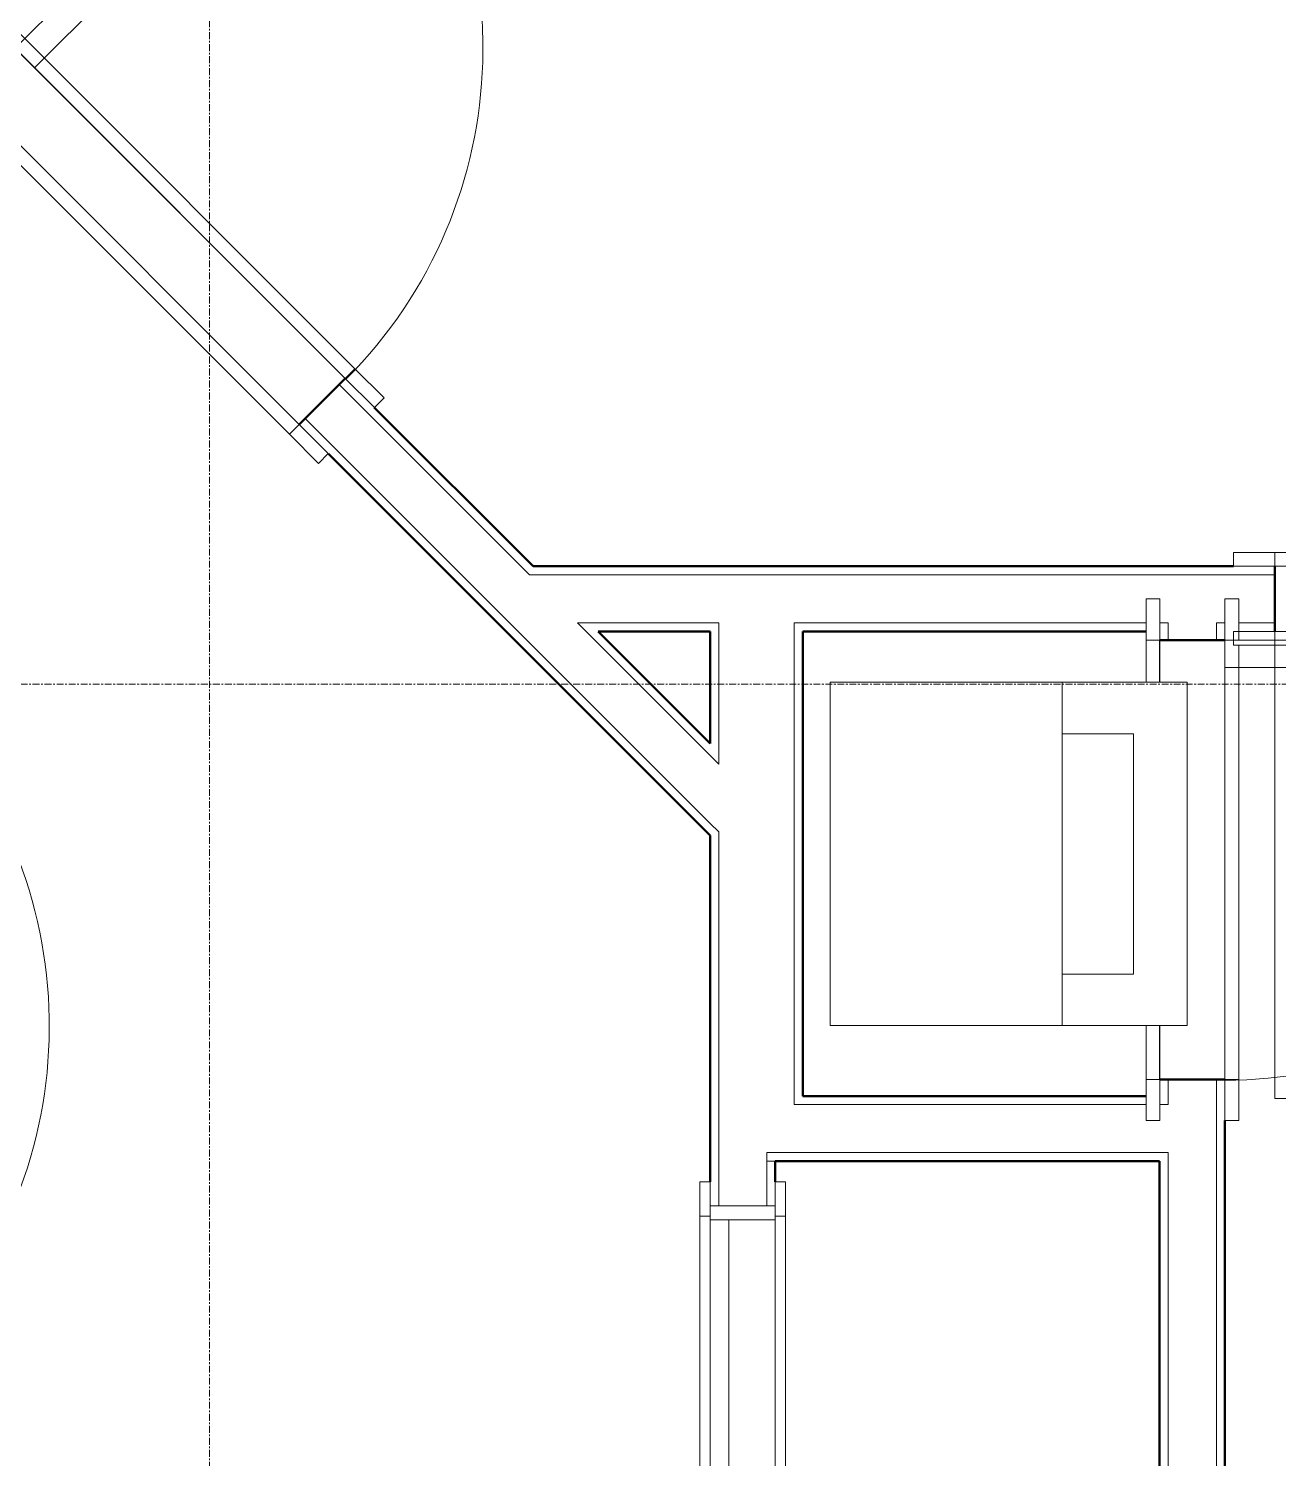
# Model space of a CAD drawing. Header units: inches. Extents: x -4235 to -464, y 9767 to 12347.
# Drawn here: x -3494.5 to -3403.4, y 11790.8 to 11894.9 of the extents above; entities that cross this region are included whole.
import ezdxf

# ---------------------------------------------------------------- set-up
doc = ezdxf.new("R2010")
doc.units = ezdxf.units.IN
doc.header["$MEASUREMENT"] = 0
doc.linetypes.add('Grid Line 1_2_', pattern=[0.875, 0.5, -0.125, 0.125, -0.125])
for name, color, linetype, lineweight in [('0-1', 7, 'Continuous', 5), ('0-2', 10, 'Continuous', 9), ('A-DOOR-1', 10, 'Continuous', 9), ('A-DOOR-2', 50, 'Continuous', 20), ('A-DOOR-FRAM-1', 10, 'Continuous', 9), ('A-WALL-1', 7, 'Continuous', 50), ('A-WALL-2', 250, 'Continuous', 13), ('A-WALL-3', 10, 'Continuous', 9), ('A-WALL-4', 254, 'Continuous', 9), ('P-SANR-FIXT-1', 10, 'Continuous', 9), ('S-GRID-1', 1, 'Grid Line 1_2_', 9)]:
    doc.layers.add(name, color=color, linetype=linetype, lineweight=lineweight)

# ---------------------------------------------------------------- blocks, each defined once
blk = doc.blocks.new('Stacked Washer and Dryer - 26_x25_ - Private-1372850-BACKGROUND - RCP - 3RD FLOOR')
at = {"layer": 'P-SANR-FIXT-1'}
for p, q in [((26, 12.5), (0, 12.5)), ((0, -12.5), (0, 12.5)), ((16.90625, -12.5), (16.90625, 12.5)), ((26, 12.5), (26, -12.5)), ((22.09375, 8.75), (16.90625, 8.75)), ((22.09375, -8.75), (22.09375, 8.75)), ((16.90625, -8.75), (22.09375, -8.75)), ((0, -12.5), (26, -12.5))]:
    blk.add_line(p, q, dxfattribs=at)
blk = doc.blocks.new('SWING - SINGLE - FLUSH - 2-10 x 6-8 - PRIVACY-3199405-BACKGROUND - RCP - 3RD FLOOR')
at = {"layer": 'A-DOOR-1'}
blk.add_arc((17, -2.38), 34.07, 180, 266.6343, dxfattribs=at)
at = {"layer": 'A-DOOR-2'}
for p, q in [((15, -2.38), (15, -36.38)), ((17, -2.38), (15, -2.38)), ((17, -2.38), (17, -36.38)), ((17, -36.38), (15, -36.38))]:
    blk.add_line(p, q, dxfattribs=at)
at = {"layer": 'A-DOOR-FRAM-1'}
for p, q in [((-17, 3.37), (-20, 3.37)), ((-20, 3.37), (-20, 2.37)), ((-17, 3.37), (-17, 2.37)), ((17, 3.37), (-17, 3.37)), ((20, 3.37), (17, 3.37)), ((17, 3.37), (17, 2.37)), ((20, 3.37), (20, 2.37)), ((-20, 2.37), (-17, 2.37)), ((-17, 2.37), (17, 2.37)), ((17, 2.37), (20, 2.37)), ((-17, -2.38), (-20, -2.38)), ((-20, -3.38), (-20, -2.38)), ((-17, -3.38), (-17, -2.38)), ((17, -2.38), (-17, -2.38)), ((20, -2.38), (17, -2.38)), ((17, -3.38), (17, -2.38)), ((20, -3.38), (20, -2.38)), ((-20, -3.38), (-17, -3.38)), ((-17, -3.38), (17, -3.38)), ((17, -3.38), (20, -3.38))]:
    blk.add_line(p, q, dxfattribs=at)
blk = doc.blocks.new('SLIDING - FLUSH - 4-0 x 6-8-3203583-BACKGROUND - RCP - 3RD FLOOR')
at = {"layer": 'A-DOOR-1'}
for p, q in [((-26.75, 2.5), (-26.75, 3.25)), ((-24.25, 3.25), (-26.75, 3.25)), ((24.25, 3.25), (-24.25, 3.25)), ((-24.25, 3.25), (-24.25, 2.5)), ((24.25, 2.5), (24.25, 3.25)), ((24.25, 3.25), (26.75, 3.25)), ((26.75, 3.25), (26.75, 2.5)), ((-26.75, 2.5), (-24.25, 2.5)), ((26.75, 2.5), (24.25, 2.5)), ((24, 0.5), (-1, 0.5)), ((-1, 0.5), (-1, -0.88)), ((24, 0.5), (24, -0.88)), ((1, -0.88), (-24, -0.88)), ((-24, -0.88), (-24, -2.25)), ((-1, -0.88), (24, -0.88)), ((1, -0.88), (1, -2.25)), ((-26.75, -3), (-26.75, -2.25)), ((-24.25, -2.25), (-26.75, -2.25)), ((-26.75, -3), (-24.25, -3)), ((-24.25, -2.25), (-24.25, -3)), ((-24.25, -3), (24.25, -3)), ((-24, -2.25), (1, -2.25)), ((24.25, -2.25), (26.75, -2.25)), ((24.25, -3), (24.25, -2.25)), ((26.75, -3), (24.25, -3)), ((26.75, -2.25), (26.75, -3))]:
    blk.add_line(p, q, dxfattribs=at)
at = {"layer": 'A-DOOR-FRAM-1'}
for p, q in [((-25, -2.25), (-25, 2.5)), ((-24, 2.5), (-25, 2.5)), ((24, 2.5), (-24, 2.5)), ((-24, 2.5), (-24, -2.25)), ((24, -2.25), (24, 2.5)), ((24, 2.5), (25, 2.5)), ((25, 2.5), (25, -2.25)), ((-25, -2.25), (-24, -2.25)), ((1, -2.25), (24, -2.25)), ((25, -2.25), (24, -2.25))]:
    blk.add_line(p, q, dxfattribs=at)
blk = doc.blocks.new('SWING - SINGLE - FLUSH - 2-10 x 6-8 - PRIVACY-3199407-BACKGROUND - RCP - 3RD FLOOR')
at = {"layer": 'A-DOOR-1'}
blk.add_arc((17, 2.37), 34.07, 93.3657, 180, dxfattribs=at)
at = {"layer": 'A-DOOR-2'}
for p, q in [((15, 2.37), (15, 36.38)), ((17, 36.38), (15, 36.38)), ((17, 2.37), (17, 36.38)), ((17, 2.37), (15, 2.37))]:
    blk.add_line(p, q, dxfattribs=at)
at = {"layer": 'A-DOOR-FRAM-1'}
for p, q in [((-17, 3.37), (-20, 3.37)), ((-20, 2.37), (-20, 3.37)), ((17, 3.37), (-17, 3.37)), ((-17, 2.37), (-17, 3.37)), ((20, 3.37), (17, 3.37)), ((17, 2.37), (17, 3.37)), ((20, 2.37), (20, 3.37)), ((-20, 2.37), (-17, 2.37)), ((-17, 2.37), (17, 2.37)), ((17, 2.37), (20, 2.37)), ((-17, -2.38), (-20, -2.38)), ((-20, -2.38), (-20, -3.38)), ((17, -2.38), (-17, -2.38)), ((-17, -2.38), (-17, -3.38)), ((20, -2.38), (17, -2.38)), ((17, -2.38), (17, -3.38)), ((20, -2.38), (20, -3.38)), ((-20, -3.38), (-17, -3.38)), ((-17, -3.38), (17, -3.38)), ((17, -3.38), (20, -3.38))]:
    blk.add_line(p, q, dxfattribs=at)
blk = doc.blocks.new('SWING - SINGLE - FLUSH - 2-8 x 6-8 - PASSAGE-V57-BACKGROUND - RCP - 3RD FLOOR')
at = {"layer": 'A-DOOR-1'}
blk.add_arc((16, -2.38), 32.07, 180, 266.4241, dxfattribs=at)
at = {"layer": 'A-DOOR-2'}
for p, q in [((14, -2.38), (14, -34.38)), ((16, -2.38), (14, -2.38)), ((16, -2.38), (16, -34.38)), ((16, -34.38), (14, -34.38))]:
    blk.add_line(p, q, dxfattribs=at)
at = {"layer": 'A-DOOR-FRAM-1'}
for p, q in [((-16, 3.37), (-19, 3.37)), ((-19, 3.37), (-19, 2.37)), ((-16, 3.37), (-16, 2.37)), ((-12.08, 3.37), (-16, 3.37)), ((16, 3.37), (12.92, 3.37)), ((19, 3.37), (16, 3.37)), ((16, 3.37), (16, 2.37)), ((19, 3.37), (19, 2.37)), ((-19, 2.37), (-16, 2.37)), ((-16, 2.37), (-12.08, 2.37)), ((12.92, 2.37), (16, 2.37)), ((16, 2.37), (19, 2.37)), ((-16, -2.38), (-19, -2.38)), ((-19, -3.38), (-19, -2.38)), ((-16, -3.38), (-16, -2.38)), ((16, -2.38), (-16, -2.38)), ((19, -2.38), (16, -2.38)), ((16, -3.38), (16, -2.38)), ((19, -3.38), (19, -2.38)), ((-19, -3.38), (-16, -3.38)), ((-16, -3.38), (15.62, -3.38)), ((16, -3.38), (19, -3.38))]:
    blk.add_line(p, q, dxfattribs=at)
blk = doc.blocks.new('CTR - 1st Phase - Unit Layouts_rvt-1-BACKGROUND - RCP - 3RD FLOOR')
at = {"layer": 'A-WALL-1'}
for p, q in [((-3474.79, 11866.1), (-3471.43, 11869.46)), ((-3469.31, 11867.34), (-3457.75, 11855.79)), ((-3444.85, 11836.17), (-3472.66, 11863.98)), ((-3457.75, 11855.79), (-3406.72, 11855.79)), ((-3403.72, 11855.79), (-3403.72, 11851.04)), ((-3444.85, 11851.04), (-3453, 11851.04)), ((-3453, 11851.04), (-3444.85, 11842.88)), ((-3444.85, 11842.88), (-3444.85, 11851.04)), ((-3413.1, 11851.04), (-3438.1, 11851.04)), ((-3438.1, 11851.04), (-3438.1, 11817.2)), ((-3407.35, 11850.41), (-3412.1, 11850.41)), ((-3444.85, 11812.45), (-3444.85, 11836.17)), ((-3412.1, 11818.41), (-3407.35, 11818.41)), ((-3438.1, 11817.2), (-3413.1, 11817.2)), ((-3407.35, 11815.41), (-3407.35, 11753.56)), ((-3444.85, 11810.94), (-3444.85, 11812.45)), ((-3438.1, 11812.45), (-3440.1, 11812.45)), ((-3440.1, 11812.45), (-3440.1, 11810.94)), ((-3412.1, 11812.45), (-3438.1, 11812.45)), ((-3412.1, 11753.56), (-3412.1, 11812.45))]:
    blk.add_line(p, q, dxfattribs=at)
at = {"layer": 'A-WALL-2'}
for p, q in [((-3471.87, 11869.02), (-3458.01, 11855.16)), ((-3474.34, 11866.55), (-3444.85, 11837.05)), ((-3458.01, 11855.16), (-3457.13, 11855.16)), ((-3403.72, 11855.16), (-3457.13, 11855.16)), ((-3454.51, 11851.66), (-3453.63, 11851.66)), ((-3454.51, 11851.66), (-3444.85, 11842)), ((-3444.22, 11851.66), (-3453.63, 11851.66)), ((-3444.22, 11851.66), (-3444.22, 11851.04)), ((-3413.1, 11851.66), (-3438.72, 11851.66)), ((-3438.72, 11851.66), (-3438.72, 11851.04)), ((-3411.47, 11851.66), (-3412.1, 11851.66)), ((-3411.47, 11851.66), (-3411.47, 11851.04)), ((-3407.35, 11851.66), (-3407.97, 11851.66)), ((-3407.97, 11851.66), (-3407.97, 11851.04)), ((-3403.72, 11851.66), (-3406.35, 11851.66)), ((-3444.22, 11841.38), (-3444.22, 11851.04)), ((-3438.72, 11816.58), (-3438.72, 11851.04)), ((-3411.47, 11851.04), (-3411.47, 11850.41)), ((-3407.97, 11851.04), (-3407.97, 11850.41)), ((-3444.22, 11841.38), (-3444.85, 11842)), ((-3444.22, 11836.43), (-3444.85, 11837.05)), ((-3444.22, 11813.08), (-3444.22, 11836.43)), ((-3411.47, 11818.41), (-3411.47, 11816.58)), ((-3407.97, 11818.41), (-3407.97, 11754.19)), ((-3438.72, 11816.58), (-3438.1, 11816.58)), ((-3413.1, 11816.58), (-3438.1, 11816.58)), ((-3412.1, 11816.58), (-3411.47, 11816.58)), ((-3444.22, 11813.08), (-3444.22, 11812.45)), ((-3440.72, 11813.08), (-3438.72, 11813.08)), ((-3440.72, 11813.08), (-3440.72, 11812.45)), ((-3438.72, 11813.08), (-3438.1, 11813.08)), ((-3412.1, 11813.08), (-3438.1, 11813.08)), ((-3412.1, 11813.08), (-3411.47, 11813.08)), ((-3411.47, 11813.08), (-3411.47, 11754.19)), ((-3444.22, 11812.45), (-3444.22, 11809.19)), ((-3440.72, 11812.45), (-3440.1, 11812.45)), ((-3440.72, 11812.45), (-3440.72, 11809.19))]:
    blk.add_line(p, q, dxfattribs=at)
at = {"layer": 'A-WALL-3'}
for p, q in [((-3471.43, 11869.46), (-3495.47, 11893.5)), ((-3498.83, 11890.15), (-3474.79, 11866.1)), ((-3369.72, 11855.79), (-3403.72, 11855.79)), ((-3412.1, 11850.41), (-3412.1, 11847.33)), ((-3407.35, 11818.41), (-3407.35, 11850.41)), ((-3403.72, 11851.04), (-3369.72, 11851.04)), ((-3412.1, 11822.33), (-3412.1, 11818.41)), ((-3444.85, 11809.19), (-3440.1, 11809.19))]:
    blk.add_line(p, q, dxfattribs=at)
at = {"layer": 'A-WALL-4'}
for p, q in [((-3471.43, 11869.46), (-3474.79, 11866.1)), ((-3403.72, 11855.79), (-3403.72, 11851.04)), ((-3407.35, 11850.41), (-3412.1, 11850.41)), ((-3407.35, 11818.41), (-3412.1, 11818.41))]:
    blk.add_line(p, q, dxfattribs=at)
at = {"layer": '0-2'}
for name, p, rotation in [('SWING - SINGLE - FLUSH - 2-10 x 6-8 - PRIVACY-3199405-BACKGROUND - RCP - 3RD FLOOR', (-3485.13, 11879.8), 134.9999999999904), ('SWING - SINGLE - FLUSH - 2-10 x 6-8 - PRIVACY-3199407-BACKGROUND - RCP - 3RD FLOOR', (-3386.72, 11853.41), 180), ('SWING - SINGLE - FLUSH - 2-8 x 6-8 - PASSAGE-V57-BACKGROUND - RCP - 3RD FLOOR', (-3409.72, 11834.41), 89.99999999999615), ('SWING - SINGLE - FLUSH - 2-10 x 6-8 - PRIVACY-3199405-BACKGROUND - RCP - 3RD FLOOR', (-3516.72, 11808.58), 134.9999999999929), ('SLIDING - FLUSH - 4-0 x 6-8-3203583-BACKGROUND - RCP - 3RD FLOOR', (-3442.6, 11784.19), 269.9999999999993)]:
    blk.add_blockref(name, p, dxfattribs=dict(at, rotation=rotation))
blk.add_blockref('Stacked Washer and Dryer - 26_x25_ - Private-1372850-BACKGROUND - RCP - 3RD FLOOR', (-3436.1, 11834.83), dxfattribs=at)

msp = doc.modelspace()

# ---------------------------------------------------------------- linework, layer by layer
at = {"layer": 'S-GRID-1'}
for p, q in [((-3481.32, 9836.18), (-3481.32, 12297.95)), ((-464.45, 11847.19), (-4185.7, 11847.19))]:
    msp.add_line(p, q, dxfattribs=at)

# ---------------------------------------------------------------- block references
at = {"layer": '0-1'}
msp.add_blockref('CTR - 1st Phase - Unit Layouts_rvt-1-BACKGROUND - RCP - 3RD FLOOR', (0, 0), dxfattribs=at)

doc.saveas('drawing.dxf')
